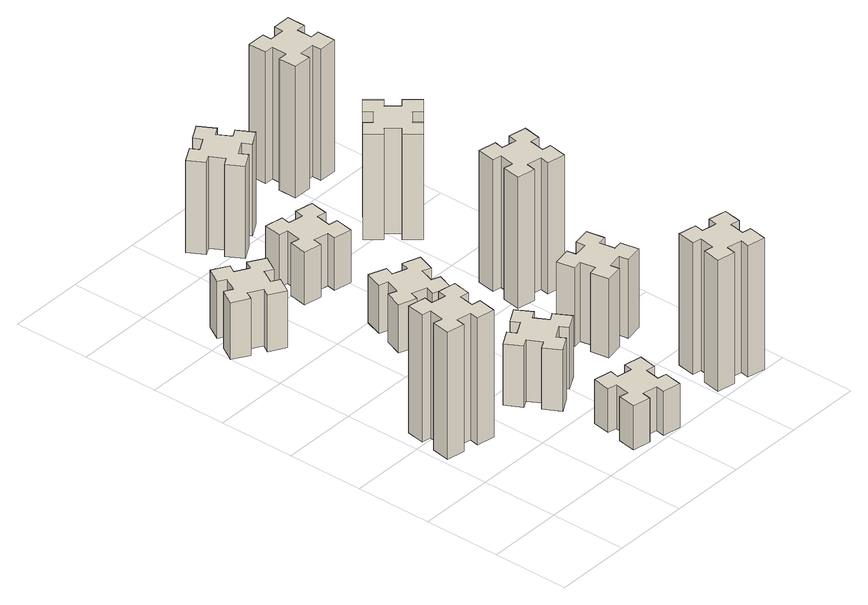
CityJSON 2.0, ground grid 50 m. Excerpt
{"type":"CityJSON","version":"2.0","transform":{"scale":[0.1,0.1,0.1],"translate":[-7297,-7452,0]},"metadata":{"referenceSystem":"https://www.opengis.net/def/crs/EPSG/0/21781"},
"CityObjects":{
"building1":{"type":"Building","attributes":{"class":"1000","function":"1000","usage":"1000","yearOfConstruction":2016,"roofType":"1000","measuredHeight":87,"storeysAboveGround":30,"storeysBelowGround":0},"geometry":[{"type":"Solid","lod":"1","boundaries":[[[[0,1,2,3,4,5,6,7,8,9,10,11,12,13,14,15,16,17,18,19]],[[17,16,20,21]],[[16,15,22,20]],[[15,14,23,22]],[[14,13,24,23]],[[13,12,25,24]],[[12,11,26,25]],[[11,10,27,26]],[[10,9,28,27]],[[9,8,29,28]],[[8,7,30,29]],[[7,6,31,30]],[[6,5,32,31]],[[5,4,33,32]],[[4,3,34,33]],[[3,2,35,34]],[[2,1,36,35]],[[1,0,37,36]],[[0,19,38,37]],[[19,18,39,38]],[[18,17,21,39]],[[24,25,26,27,28,29,30,31,32,33,34,35,36,37,38,39,21,20,22,23]]]]}]},
"building2":{"type":"Building","attributes":{"class":"1000","function":"1000","usage":"1000","yearOfConstruction":2016,"roofType":"1000","measuredHeight":39,"storeysAboveGround":30,"storeysBelowGround":0},"geometry":[{"type":"Solid","lod":"1","boundaries":[[[[40,41,42,43,44,45,46,47,48,49,50,51,52,53,54,55,56,57,58,59]],[[57,56,60,61]],[[56,55,62,60]],[[55,54,63,62]],[[54,53,64,63]],[[53,52,65,64]],[[52,51,66,65]],[[51,50,67,66]],[[50,49,68,67]],[[49,48,69,68]],[[48,47,70,69]],[[47,46,71,70]],[[46,45,72,71]],[[45,44,73,72]],[[44,43,74,73]],[[43,42,75,74]],[[42,41,76,75]],[[41,40,77,76]],[[40,59,78,77]],[[59,58,79,78]],[[58,57,61,79]],[[64,65,66,67,68,69,70,71,72,73,74,75,76,77,78,79,61,60,62,63]]]]}]},
"building3":{"type":"Building","attributes":{"class":"1000","function":"1000","usage":"1000","yearOfConstruction":2016,"roofType":"1000","measuredHeight":30,"storeysAboveGround":30,"storeysBelowGround":0},"geometry":[{"type":"Solid","lod":"1","boundaries":[[[[80,81,82,83,84,85,86,87,88,89,90,91,92,93,94,95,96,97,98,99]],[[97,96,100,101]],[[96,95,102,100]],[[95,94,103,102]],[[94,93,104,103]],[[93,92,105,104]],[[92,91,106,105]],[[91,90,107,106]],[[90,89,108,107]],[[89,88,109,108]],[[88,87,110,109]],[[87,86,111,110]],[[86,85,112,111]],[[85,84,113,112]],[[84,83,114,113]],[[83,82,115,114]],[[82,81,116,115]],[[81,80,117,116]],[[80,99,118,117]],[[99,98,119,118]],[[98,97,101,119]],[[104,105,106,107,108,109,110,111,112,113,114,115,116,117,118,119,101,100,102,103]]]]}]},
"building4":{"type":"Building","attributes":{"class":"1000","function":"1000","usage":"1000","yearOfConstruction":2016,"roofType":"1000","measuredHeight":42,"storeysAboveGround":30,"storeysBelowGround":0},"geometry":[{"type":"Solid","lod":"1","boundaries":[[[[120,121,122,123,124,125,126,127,128,129,130,131,132,133,134,135,136,137,138,139]],[[137,136,140,141]],[[136,135,142,140]],[[135,134,143,142]],[[134,133,144,143]],[[133,132,145,144]],[[132,131,146,145]],[[131,130,147,146]],[[130,129,148,147]],[[129,128,149,148]],[[128,127,150,149]],[[127,126,151,150]],[[126,125,152,151]],[[125,124,153,152]],[[124,123,154,153]],[[123,122,155,154]],[[122,121,156,155]],[[121,120,157,156]],[[120,139,158,157]],[[139,138,159,158]],[[138,137,141,159]],[[144,145,146,147,148,149,150,151,152,153,154,155,156,157,158,159,141,140,142,143]]]]}]},
"building5":{"type":"Building","attributes":{"class":"1000","function":"1000","usage":"1000","yearOfConstruction":2016,"roofType":"1000","measuredHeight":33,"storeysAboveGround":30,"storeysBelowGround":0},"geometry":[{"type":"Solid","lod":"1","boundaries":[[[[160,161,162,163,164,165,166,167,168,169,170,171,172,173,174,175,176,177,178,179]],[[177,176,180,181]],[[176,175,182,180]],[[175,174,183,182]],[[174,173,184,183]],[[173,172,185,184]],[[172,171,186,185]],[[171,170,187,186]],[[170,169,188,187]],[[169,168,189,188]],[[168,167,190,189]],[[167,166,191,190]],[[166,165,192,191]],[[165,164,193,192]],[[164,163,194,193]],[[163,162,195,194]],[[162,161,196,195]],[[161,160,197,196]],[[160,179,198,197]],[[179,178,199,198]],[[178,177,181,199]],[[184,185,186,187,188,189,190,191,192,193,194,195,196,197,198,199,181,180,182,183]]]]}]},
"building6":{"type":"Building","attributes":{"class":"1000","function":"1000","usage":"1000","yearOfConstruction":2016,"roofType":"1000","measuredHeight":36,"storeysAboveGround":30,"storeysBelowGround":0},"geometry":[{"type":"Solid","lod":"1","boundaries":[[[[200,201,202,203,204,205,206,207,208,209,210,211,212,213,214,215,216,217,218,219]],[[217,216,220,221]],[[216,215,222,220]],[[215,214,223,222]],[[214,213,224,223]],[[213,212,225,224]],[[212,211,226,225]],[[211,210,227,226]],[[210,209,228,227]],[[209,208,229,228]],[[208,207,230,229]],[[207,206,231,230]],[[206,205,232,231]],[[205,204,233,232]],[[204,203,234,233]],[[203,202,235,234]],[[202,201,236,235]],[[201,200,237,236]],[[200,219,238,237]],[[219,218,239,238]],[[218,217,221,239]],[[224,225,226,227,228,229,230,231,232,233,234,235,236,237,238,239,221,220,222,223]]]]}]},
"building7":{"type":"Building","attributes":{"class":"1000","function":"1000","usage":"1000","yearOfConstruction":2016,"roofType":"1000","measuredHeight":90,"storeysAboveGround":30,"storeysBelowGround":0},"geometry":[{"type":"Solid","lod":"1","boundaries":[[[[240,241,242,243,244,245,246,247,248,249,250,251,252,253,254,255,256,257,258,259]],[[257,256,260,261]],[[256,255,262,260]],[[255,254,263,262]],[[254,253,264,263]],[[253,252,265,264]],[[252,251,266,265]],[[251,250,267,266]],[[250,249,268,267]],[[249,248,269,268]],[[248,247,270,269]],[[247,246,271,270]],[[246,245,272,271]],[[245,244,273,272]],[[244,243,274,273]],[[243,242,275,274]],[[242,241,276,275]],[[241,240,277,276]],[[240,259,278,277]],[[259,258,279,278]],[[258,257,261,279]],[[264,265,266,267,268,269,270,271,272,273,274,275,276,277,278,279,261,260,262,263]]]]}]},
"building8":{"type":"Building","attributes":{"class":"1000","function":"1000","usage":"1000","yearOfConstruction":2016,"roofType":"1000","measuredHeight":54,"storeysAboveGround":30,"storeysBelowGround":0},"geometry":[{"type":"Solid","lod":"1","boundaries":[[[[280,281,282,283,284,285,286,287,288,289,290,291,292,293,294,295,296,297,298,299]],[[297,296,300,301]],[[296,295,302,300]],[[295,294,303,302]],[[294,293,304,303]],[[293,292,305,304]],[[292,291,306,305]],[[291,290,307,306]],[[290,289,308,307]],[[289,288,309,308]],[[288,287,310,309]],[[287,286,311,310]],[[286,285,312,311]],[[285,284,313,312]],[[284,283,314,313]],[[283,282,315,314]],[[282,281,316,315]],[[281,280,317,316]],[[280,299,318,317]],[[299,298,319,318]],[[298,297,301,319]],[[304,305,306,307,308,309,310,311,312,313,314,315,316,317,318,319,301,300,302,303]]]]}]},
"building9":{"type":"Building","attributes":{"class":"1000","function":"1000","usage":"1000","yearOfConstruction":2016,"roofType":"1000","measuredHeight":63,"storeysAboveGround":30,"storeysBelowGround":0},"geometry":[{"type":"Solid","lod":"1","boundaries":[[[[320,321,322,323,324,325,326,327,328,329,330,331,332,333,334,335,336,337,338,339]],[[337,336,340,341]],[[336,335,342,340]],[[335,334,343,342]],[[334,333,344,343]],[[333,332,345,344]],[[332,331,346,345]],[[331,330,347,346]],[[330,329,348,347]],[[329,328,349,348]],[[328,327,350,349]],[[327,326,351,350]],[[326,325,352,351]],[[325,324,353,352]],[[324,323,354,353]],[[323,322,355,354]],[[322,321,356,355]],[[321,320,357,356]],[[320,339,358,357]],[[339,338,359,358]],[[338,337,341,359]],[[344,345,346,347,348,349,350,351,352,353,354,355,356,357,358,359,341,340,342,343]]]]}]},
"building10":{"type":"Building","attributes":{"class":"1000","function":"1000","usage":"1000","yearOfConstruction":2016,"roofType":"1000","measuredHeight":90,"storeysAboveGround":30,"storeysBelowGround":0},"geometry":[{"type":"Solid","lod":"1","boundaries":[[[[360,361,362,363,364,365,366,367,368,369,370,371,372,373,374,375,376,377,378,379]],[[377,376,380,381]],[[376,375,382,380]],[[375,374,383,382]],[[374,373,384,383]],[[373,372,385,384]],[[372,371,386,385]],[[371,370,387,386]],[[370,369,388,387]],[[369,368,389,388]],[[368,367,390,389]],[[367,366,391,390]],[[366,365,392,391]],[[365,364,393,392]],[[364,363,394,393]],[[363,362,395,394]],[[362,361,396,395]],[[361,360,397,396]],[[360,379,398,397]],[[379,378,399,398]],[[378,377,381,399]],[[384,385,386,387,388,389,390,391,392,393,394,395,396,397,398,399,381,380,382,383]]]]}]},
"building11":{"type":"Building","attributes":{"class":"1000","function":"1000","usage":"1000","yearOfConstruction":2016,"roofType":"1000","measuredHeight":72,"storeysAboveGround":30,"storeysBelowGround":0},"geometry":[{"type":"Solid","lod":"1","boundaries":[[[[400,401,402,403,404,405,406,407,408,409,410,411,412,413,414,415,416,417,418,419]],[[417,416,420,421]],[[416,415,422,420]],[[415,414,423,422]],[[414,413,424,423]],[[413,412,425,424]],[[412,411,426,425]],[[411,410,427,426]],[[410,409,428,427]],[[409,408,429,428]],[[408,407,430,429]],[[407,406,431,430]],[[406,405,432,431]],[[405,404,433,432]],[[404,403,434,433]],[[403,402,435,434]],[[402,401,436,435]],[[401,400,437,436]],[[400,419,438,437]],[[419,418,439,438]],[[418,417,421,439]],[[424,425,426,427,428,429,430,431,432,433,434,435,436,437,438,439,421,420,422,423]]]]}]},
"building12":{"type":"Building","attributes":{"class":"1000","function":"1000","usage":"1000","yearOfConstruction":2016,"roofType":"1000","measuredHeight":90,"storeysAboveGround":30,"storeysBelowGround":0},"geometry":[{"type":"Solid","lod":"1","boundaries":[[[[440,441,442,443,444,445,446,447,448,449,450,451,452,453,454,455,456,457,458,459]],[[457,456,460,461]],[[456,455,462,460]],[[455,454,463,462]],[[454,453,464,463]],[[453,452,465,464]],[[452,451,466,465]],[[451,450,467,466]],[[450,449,468,467]],[[449,448,469,468]],[[448,447,470,469]],[[447,446,471,470]],[[446,445,472,471]],[[445,444,473,472]],[[444,443,474,473]],[[443,442,475,474]],[[442,441,476,475]],[[441,440,477,476]],[[440,459,478,477]],[[459,458,479,478]],[[458,457,461,479]],[[464,465,466,467,468,469,470,471,472,473,474,475,476,477,478,479,461,460,462,463]]]]}]}
},
"vertices":[
[335,877,0],[352,975,0],[411,965,0],[432,1083,0],[314,1104,0],[304,1045,0],[205,1062,0],[216,1121,0],[97,1142,0],[77,1024,0],[136,1014,0],[118,915,0],[59,926,0],[38,807,0],[157,787,0],[167,846,0],[265,828,0],[255,769,0],[373,748,0],[394,867,0],[265,828,870],[255,769,870],[167,846,870],[157,787,870],[38,807,870],[59,926,870],[118,915,870],[136,1014,870],[77,1024,870],[97,1142,870],[216,1121,870],[205,1062,870],[304,1045,870],[314,1104,870],[432,1083,870],[411,965,870],[352,975,870],[335,877,870],[394,867,870],[373,748,870],
[306,2327,0],[356,2414,0],[408,2384,0],[468,2488,0],[364,2548,0],[334,2496,0],[247,2546,0],[277,2598,0],[173,2658,0],[113,2554,0],[165,2524,0],[115,2437,0],[63,2467,0],[3,2363,0],[107,2303,0],[137,2355,0],[224,2305,0],[194,2253,0],[298,2193,0],[358,2297,0],[224,2305,390],[194,2253,390],[137,2355,390],[107,2303,390],[3,2363,390],[63,2467,390],[115,2437,390],[165,2524,390],[113,2554,390],[173,2658,390],[277,2598,390],[247,2546,390],[334,2496,390],[364,2548,390],[468,2488,390],[408,2384,390],[356,2414,390],[306,2327,390],[358,2297,390],[298,2193,390],
[876,274,0],[858,175,0],[799,186,0],[778,67,0],[897,47,0],[907,106,0],[1005,88,0],[995,29,0],[1113,8,0],[1134,127,0],[1075,137,0],[1092,235,0],[1151,225,0],[1172,343,0],[1054,364,0],[1044,305,0],[945,322,0],[956,381,0],[837,402,0],[817,284,0],[945,322,300],[956,381,300],[1044,305,300],[1054,364,300],[1172,343,300],[1151,225,300],[1092,235,300],[1075,137,300],[1134,127,300],[1113,8,300],[995,29,300],[1005,88,300],[907,106,300],[897,47,300],[778,67,300],[799,186,300],[858,175,300],[876,274,300],[817,284,300],[837,402,300],
[864,966,0],[777,916,0],[747,968,0],[643,908,0],[703,804,0],[755,834,0],[805,747,0],[753,717,0],[813,613,0],[917,673,0],[887,725,0],[974,775,0],[1004,723,0],[1108,783,0],[1048,887,0],[996,857,0],[946,944,0],[998,974,0],[938,1078,0],[834,1018,0],[946,944,420],[998,974,420],[996,857,420],[1048,887,420],[1108,783,420],[1004,723,420],[974,775,420],[887,725,420],[917,673,420],[813,613,420],[753,717,420],[805,747,420],[755,834,420],[703,804,420],[643,908,420],[747,968,420],[777,916,420],[864,966,420],[834,1018,420],[938,1078,420],
[962,1701,0],[996,1795,0],[1052,1774,0],[1093,1887,0],[980,1928,0],[960,1872,0],[866,1906,0],[887,1962,0],[774,2003,0],[733,1890,0],[789,1870,0],[755,1776,0],[699,1797,0],[657,1684,0],[770,1643,0],[791,1699,0],[885,1665,0],[864,1609,0],[977,1567,0],[1018,1680,0],[885,1665,330],[864,1609,330],[791,1699,330],[770,1643,330],[657,1684,330],[699,1797,330],[755,1776,330],[789,1870,330],[733,1890,330],[774,2003,330],[887,1962,330],[866,1906,330],[960,1872,330],[980,1928,330],[1093,1887,330],[1052,1774,330],[996,1795,330],[962,1701,330],[1018,1680,330],[977,1567,330],
[944,2625,0],[845,2642,0],[856,2701,0],[737,2722,0],[717,2604,0],[776,2594,0],[758,2495,0],[699,2506,0],[678,2387,0],[797,2367,0],[807,2426,0],[905,2408,0],[895,2349,0],[1013,2328,0],[1034,2447,0],[975,2457,0],[992,2555,0],[1051,2545,0],[1072,2663,0],[954,2684,0],[992,2555,360],[1051,2545,360],[975,2457,360],[1034,2447,360],[1013,2328,360],[895,2349,360],[905,2408,360],[807,2426,360],[797,2367,360],[678,2387,360],[699,2506,360],[758,2495,360],[776,2594,360],[717,2604,360],[737,2722,360],[856,2701,360],[845,2642,360],[944,2625,360],[954,2684,360],[1072,2663,360],
[1616,274,0],[1598,175,0],[1539,186,0],[1518,67,0],[1637,47,0],[1647,106,0],[1745,88,0],[1735,29,0],[1853,8,0],[1874,127,0],[1815,137,0],[1832,235,0],[1891,225,0],[1912,343,0],[1794,364,0],[1784,305,0],[1685,322,0],[1696,381,0],[1577,402,0],[1557,284,0],[1685,322,900],[1696,381,900],[1784,305,900],[1794,364,900],[1912,343,900],[1891,225,900],[1832,235,900],[1815,137,900],[1874,127,900],[1853,8,900],[1735,29,900],[1745,88,900],[1647,106,900],[1637,47,900],[1518,67,900],[1539,186,900],[1598,175,900],[1616,274,900],[1557,284,900],[1577,402,900],
[1632,915,0],[1615,1014,0],[1674,1024,0],[1653,1142,0],[1535,1121,0],[1545,1062,0],[1447,1045,0],[1437,1104,0],[1318,1083,0],[1339,965,0],[1398,975,0],[1416,877,0],[1357,867,0],[1377,748,0],[1496,769,0],[1485,828,0],[1584,846,0],[1594,787,0],[1712,807,0],[1691,926,0],[1584,846,540],[1594,787,540],[1485,828,540],[1496,769,540],[1377,748,540],[1357,867,540],[1416,877,540],[1398,975,540],[1339,965,540],[1318,1083,540],[1437,1104,540],[1447,1045,540],[1545,1062,540],[1535,1121,540],[1653,1142,540],[1674,1024,540],[1615,1014,540],[1632,915,540],[1691,926,540],[1712,807,540],
[996,3177,0],[946,3264,0],[998,3294,0],[938,3398,0],[834,3338,0],[864,3286,0],[777,3236,0],[747,3288,0],[643,3228,0],[703,3124,0],[755,3154,0],[805,3067,0],[753,3037,0],[813,2933,0],[917,2993,0],[887,3045,0],[974,3095,0],[1004,3043,0],[1108,3103,0],[1048,3207,0],[974,3095,630],[1004,3043,630],[887,3045,630],[917,2993,630],[813,2933,630],[753,3037,630],[805,3067,630],[755,3154,630],[703,3124,630],[643,3228,630],[747,3288,630],[777,3236,630],[864,3286,630],[834,3338,630],[938,3398,630],[998,3294,630],[946,3264,630],[996,3177,630],[1048,3207,630],[1108,3103,630],
[1547,1486,0],[1645,1468,0],[1635,1409,0],[1753,1388,0],[1774,1507,0],[1715,1517,0],[1732,1615,0],[1791,1605,0],[1812,1723,0],[1694,1744,0],[1684,1685,0],[1585,1702,0],[1596,1761,0],[1477,1782,0],[1457,1664,0],[1516,1654,0],[1498,1555,0],[1439,1566,0],[1418,1447,0],[1537,1427,0],[1498,1555,900],[1439,1566,900],[1516,1654,900],[1457,1664,900],[1477,1782,900],[1596,1761,900],[1585,1702,900],[1684,1685,900],[1694,1744,900],[1812,1723,900],[1791,1605,900],[1732,1615,900],[1715,1517,900],[1774,1507,900],[1753,1388,900],[1635,1409,900],[1645,1468,900],[1547,1486,900],[1537,1427,900],[1418,1447,900],
[1499,2493,0],[1563,2416,0],[1517,2378,0],[1594,2286,0],[1686,2363,0],[1648,2409,0],[1724,2473,0],[1763,2427,0],[1855,2504,0],[1778,2596,0],[1732,2558,0],[1667,2634,0],[1713,2673,0],[1636,2765,0],[1544,2688,0],[1583,2642,0],[1506,2577,0],[1468,2623,0],[1376,2546,0],[1453,2454,0],[1506,2577,720],[1468,2623,720],[1583,2642,720],[1544,2688,720],[1636,2765,720],[1713,2673,720],[1667,2634,720],[1732,2558,720],[1778,2596,720],[1855,2504,720],[1763,2427,720],[1724,2473,720],[1648,2409,720],[1686,2363,720],[1594,2286,720],[1517,2378,720],[1563,2416,720],[1499,2493,720],[1453,2454,720],[1376,2546,720],
[1565,3155,0],[1665,3155,0],[1665,3095,0],[1785,3095,0],[1785,3215,0],[1725,3215,0],[1725,3315,0],[1785,3315,0],[1785,3435,0],[1665,3435,0],[1665,3375,0],[1565,3375,0],[1565,3435,0],[1445,3435,0],[1445,3315,0],[1505,3315,0],[1505,3215,0],[1445,3215,0],[1445,3095,0],[1565,3095,0],[1505,3215,900],[1445,3215,900],[1505,3315,900],[1445,3315,900],[1445,3435,900],[1565,3435,900],[1565,3375,900],[1665,3375,900],[1665,3435,900],[1785,3435,900],[1785,3315,900],[1725,3315,900],[1725,3215,900],[1785,3215,900],[1785,3095,900],[1665,3095,900],[1665,3155,900],[1565,3155,900],[1565,3095,900],[1445,3095,900]
]}
